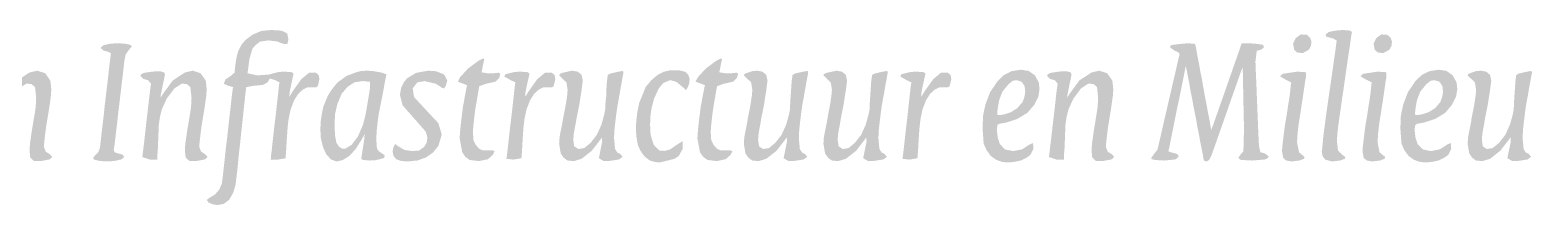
# Model space of a CAD drawing. Header units: metres. Extents: x -170 to 15, y -9 to 95.
# Drawn here: x -85.14 to -63.06, y 80.15 to 82.72 of the extents above; entities that cross this region are included whole.
import ezdxf

# ---------------------------------------------------------------- set-up
doc = ezdxf.new("R2010")
doc.units = ezdxf.units.M
doc.header["$MEASUREMENT"] = 0
doc.layers.get('0').update_dxf_attribs({"linetype": 'CONTINUOUS'})
doc.layers.add('TO-XX-STEMPEL @ 1', color=7, linetype='CONTINUOUS')

# ---------------------------------------------------------------- blocks, each defined once
blk = doc.blocks.new('rijkslogo-groot')
at = {"layer": 'TO-XX-STEMPEL @ 1', "linetype": 'Continuous', "lineweight": 0}
h = blk.add_hatch(color=256, dxfattribs=at)
h.paths.add_polyline_path([(86.169, -13.404), (86.176, -13.341), (86.183, -13.279), (86.19, -13.223), (86.197, -13.167), (86.204, -13.105), (86.211, -13.042), (86.218, -12.986), (86.225, -12.931), (86.232, -12.868), (86.239, -12.805), (86.246, -12.743), (86.265, -12.639), (86.316, -12.566), (86.357, -12.519), (86.338, -12.495), (86.293, -12.485), (86.26, -12.478), (86.148, -12.471), (86.037, -12.478), (86.006, -12.485), (85.933, -12.503), (85.898, -12.541), (85.944, -12.58), (86.009, -12.596), (86.05, -12.622), (86.044, -12.666), (86.037, -12.722), (86.03, -12.777), (86.023, -12.84), (86.016, -12.903), (86.009, -12.965), (86.002, -13.028), (85.995, -13.084), (85.988, -13.139), (85.981, -13.202), (85.974, -13.265), (85.967, -13.321), (85.96, -13.376), (85.953, -13.439), (85.947, -13.502), (85.94, -13.564), (85.933, -13.627), (85.926, -13.683), (85.919, -13.738), (85.912, -13.801), (85.905, -13.864), (85.898, -13.926), (85.891, -13.989), (85.884, -14.022), (85.863, -14.076), (85.815, -14.125), (85.786, -14.162), (85.809, -14.187), (85.859, -14.198), (85.895, -14.205), (85.992, -14.212), (86.093, -14.205), (86.13, -14.198), (86.204, -14.181), (86.246, -14.145), (86.22, -14.11), (86.154, -14.093), (86.102, -14.075), (86.091, -14.032), (86.1, -13.989), (86.107, -13.933), (86.114, -13.878), (86.121, -13.815), (86.128, -13.752), (86.135, -13.697), (86.142, -13.641), (86.148, -13.578), (86.155, -13.516), (86.161, -13.464)])
h.paths.add_polyline_path([(87.444, -13.021), (87.368, -12.913), (87.252, -12.875), (87.137, -12.902), (86.96, -13.018), (86.814, -13.217), (86.779, -13.274), (86.782, -13.237), (86.789, -13.202), (86.796, -13.167), (86.803, -13.133), (86.81, -13.098), (86.817, -13.063), (86.831, -13), (86.844, -12.929), (86.83, -12.9), (86.783, -12.886), (86.718, -12.884), (86.657, -12.889), (86.541, -12.906), (86.496, -12.926), (86.483, -12.952), (86.529, -12.997), (86.594, -13.014), (86.639, -13.065), (86.629, -13.139), (86.622, -13.195), (86.615, -13.251), (86.608, -13.314), (86.601, -13.376), (86.594, -13.439), (86.587, -13.502), (86.58, -13.557), (86.573, -13.613), (86.566, -13.676), (86.559, -13.738), (86.552, -13.801), (86.545, -13.864), (86.539, -13.92), (86.532, -13.975), (86.525, -14.038), (86.517, -14.101), (86.511, -14.147), (86.623, -14.184), (86.734, -14.183), (86.734, -14.104), (86.74, -14.017), (86.747, -13.843), (86.754, -13.669), (86.761, -13.62), (86.768, -13.571), (86.775, -13.536), (86.8, -13.44), (86.872, -13.283), (86.985, -13.135), (87.089, -13.067), (87.166, -13.07), (87.218, -13.119), (87.235, -13.275), (87.228, -13.404), (87.221, -13.453), (87.214, -13.502), (87.207, -13.543), (87.2, -13.585), (87.193, -13.627), (87.186, -13.669), (87.179, -13.711), (87.172, -13.752), (87.165, -13.801), (87.158, -13.85), (87.151, -13.899), (87.144, -13.947), (87.137, -14.043), (87.148, -14.151), (87.201, -14.203), (87.308, -14.205), (87.434, -14.181), (87.471, -14.142), (87.43, -14.1), (87.377, -14.069), (87.348, -13.998), (87.353, -13.933), (87.36, -13.871), (87.367, -13.808), (87.374, -13.752), (87.381, -13.697), (87.388, -13.655), (87.395, -13.613), (87.402, -13.571), (87.409, -13.53), (87.416, -13.488), (87.423, -13.446), (87.43, -13.397), (87.437, -13.348), (87.444, -13.3), (87.451, -13.251), (87.458, -13.151)])
h.paths.add_polyline_path([(88.383, -12.99), (88.459, -13.011), (88.53, -13.049), (88.523, -13.07), (88.516, -13.133), (88.51, -13.195), (88.503, -13.258), (88.496, -13.321), (88.489, -13.383), (88.482, -13.446), (88.475, -13.509), (88.468, -13.571), (88.461, -13.627), (88.454, -13.683), (88.447, -13.745), (88.44, -13.808), (88.433, -13.871), (88.426, -13.933), (88.419, -13.996), (88.413, -14.058), (88.404, -14.124), (88.4, -14.184), (88.503, -14.184), (88.617, -14.165), (88.628, -14.022), (88.635, -13.892), (88.642, -13.794), (88.649, -13.697), (88.656, -13.641), (88.663, -13.585), (88.67, -13.55), (88.692, -13.447), (88.742, -13.314), (88.802, -13.217), (88.871, -13.154), (88.939, -13.12), (89.064, -13.12), (89.089, -13.106), (89.102, -13.061), (89.108, -13.028), (89.115, -13), (89.105, -12.94), (89.065, -12.905), (88.963, -12.905), (88.85, -12.999), (88.729, -13.169), (88.673, -13.26), (88.677, -13.195), (88.684, -13.16), (88.691, -13.126), (88.698, -13.091), (88.711, -13.028), (88.725, -12.965), (88.733, -12.93), (88.733, -12.913), (88.706, -12.897), (88.6, -12.889), (88.519, -12.894), (88.456, -12.909), (88.375, -12.932), (88.205, -12.944), (88.057, -12.913), (88.064, -12.875), (88.071, -12.819), (88.078, -12.763), (88.085, -12.708), (88.129, -12.553), (88.175, -12.499), (88.244, -12.446), (88.366, -12.429), (88.484, -12.443), (88.591, -12.48), (88.642, -12.485), (88.66, -12.42), (88.643, -12.327), (88.566, -12.29), (88.53, -12.283), (88.405, -12.276), (88.261, -12.29), (88.133, -12.344), (88.03, -12.421), (87.967, -12.496), (87.922, -12.585), (87.904, -12.651), (87.897, -12.68), (87.89, -12.722), (87.883, -12.763), (87.876, -12.819), (87.867, -12.904), (87.807, -12.956), (87.735, -13.002), (87.709, -13.068), (87.779, -13.098), (87.848, -13.116), (87.841, -13.139), (87.834, -13.195), (87.827, -13.251), (87.82, -13.314), (87.813, -13.376), (87.806, -13.439), (87.799, -13.502), (87.792, -13.564), (87.785, -13.627), (87.778, -13.69), (87.771, -13.752), (87.764, -13.815), (87.757, -13.878), (87.75, -13.933), (87.743, -13.989), (87.736, -14.052), (87.729, -14.115), (87.723, -14.177), (87.716, -14.24), (87.709, -14.303), (87.702, -14.365), (87.695, -14.428), (87.681, -14.534), (87.643, -14.625), (87.582, -14.697), (87.5, -14.746), (87.458, -14.778), (87.487, -14.818), (87.541, -14.839), (87.566, -14.846), (87.617, -14.853), (87.707, -14.837), (87.788, -14.777), (87.85, -14.666), (87.876, -14.577), (87.883, -14.546), (87.89, -14.491), (87.897, -14.435), (87.904, -14.372), (87.911, -14.31), (87.918, -14.24), (87.924, -14.17), (87.931, -14.108), (87.938, -14.045), (87.945, -13.982), (87.952, -13.92), (87.959, -13.85), (87.966, -13.78), (87.973, -13.718), (87.98, -13.655), (87.987, -13.592), (87.994, -13.53), (88.001, -13.46), (88.008, -13.39), (88.015, -13.328), (88.022, -13.265), (88.029, -13.197), (88.039, -13.117), (88.147, -13.098), (88.287, -13.084), (88.353, -13.046), (88.377, -13.006)])
h.paths.add_polyline_path([(90.084, -13.014), (90.09, -12.979), (90.098, -12.944), (90.103, -12.929), (90.028, -12.903), (89.993, -12.896), (89.951, -12.889), (89.909, -12.882), (89.819, -12.875), (89.731, -12.88), (89.67, -12.894), (89.516, -12.951), (89.377, -13.052), (89.29, -13.162), (89.241, -13.243), (89.214, -13.304), (89.172, -13.405), (89.157, -13.481), (89.15, -13.516), (89.143, -13.564), (89.136, -13.613), (89.129, -13.738), (89.136, -13.864), (89.143, -13.9), (89.171, -14.008), (89.217, -14.109), (89.285, -14.181), (89.367, -14.212), (89.459, -14.191), (89.554, -14.131), (89.647, -14.031), (89.735, -13.891), (89.779, -13.813), (89.777, -13.864), (89.77, -13.913), (89.763, -13.961), (89.756, -14.003), (89.749, -14.045), (89.742, -14.094), (89.735, -14.143), (89.729, -14.168), (89.754, -14.189), (89.854, -14.198), (89.935, -14.194), (89.997, -14.18), (90.066, -14.16), (90.076, -14.127), (90.044, -14.096), (89.993, -14.066), (89.961, -14.019), (89.951, -13.878), (89.958, -13.752), (89.965, -13.69), (89.972, -13.627), (89.979, -13.571), (89.986, -13.516), (89.993, -13.481), (90, -13.446), (90.007, -13.411), (90.014, -13.376), (90.021, -13.341), (90.028, -13.307), (90.035, -13.272), (90.042, -13.237), (90.049, -13.202), (90.056, -13.167), (90.063, -13.126), (90.07, -13.084), (90.077, -13.049)])
h.paths.add_polyline_path([(89.857, -13.039), (89.861, -13.112), (89.854, -13.16), (89.847, -13.209), (89.84, -13.251), (89.833, -13.293), (89.826, -13.335), (89.819, -13.376), (89.812, -13.418), (89.805, -13.46), (89.798, -13.495), (89.791, -13.53), (89.784, -13.564), (89.752, -13.682), (89.68, -13.847), (89.589, -13.966), (89.498, -14.022), (89.453, -14.025), (89.439, -14.017), (89.406, -13.994), (89.364, -13.936), (89.352, -13.866), (89.345, -13.836), (89.338, -13.676), (89.345, -13.516), (89.352, -13.48), (89.382, -13.359), (89.443, -13.213), (89.531, -13.111), (89.633, -13.045), (89.761, -13.028)], flags=16)
h.paths.add_polyline_path([(90.556, -13.046), (90.664, -13.028), (90.826, -13.068), (90.882, -13.102), (90.923, -13.132), (90.95, -13.133), (90.973, -13.097), (90.996, -13.02), (90.949, -12.931), (90.847, -12.889), (90.815, -12.882), (90.717, -12.875), (90.54, -12.906), (90.403, -12.987), (90.357, -13.046), (90.317, -13.128), (90.299, -13.23), (90.339, -13.386), (90.508, -13.578), (90.679, -13.773), (90.703, -13.857), (90.692, -13.936), (90.65, -14.003), (90.58, -14.05), (90.483, -14.059), (90.369, -14.043), (90.277, -13.99), (90.23, -13.954), (90.205, -13.996), (90.19, -14.063), (90.205, -14.128), (90.243, -14.178), (90.298, -14.198), (90.324, -14.205), (90.415, -14.212), (90.558, -14.197), (90.683, -14.152), (90.786, -14.08), (90.865, -13.981), (90.914, -13.815), (90.864, -13.647), (90.683, -13.454), (90.506, -13.262), (90.487, -13.134)])
h.paths.add_polyline_path([(91.4, -13.502), (91.407, -13.446), (91.414, -13.404), (91.421, -13.362), (91.428, -13.321), (91.435, -13.279), (91.442, -13.237), (91.449, -13.195), (91.456, -13.16), (91.465, -13.103), (91.569, -13.067), (91.702, -13.037), (91.759, -12.98), (91.775, -12.924), (91.753, -12.902), (91.72, -12.91), (91.605, -12.916), (91.497, -12.899), (91.504, -12.875), (91.511, -12.84), (91.518, -12.805), (91.525, -12.77), (91.533, -12.735), (91.54, -12.709), (91.523, -12.694), (91.451, -12.731), (91.301, -12.843), (91.183, -12.972), (91.15, -13.036), (91.22, -13.063), (91.288, -13.09), (91.281, -13.112), (91.274, -13.146), (91.268, -13.181), (91.261, -13.216), (91.254, -13.251), (91.247, -13.293), (91.24, -13.335), (91.233, -13.369), (91.226, -13.404), (91.219, -13.46), (91.212, -13.516), (91.205, -13.571), (91.198, -13.627), (91.191, -13.697), (91.184, -13.766), (91.177, -13.871), (91.215, -14.075), (91.259, -14.142), (91.325, -14.19), (91.463, -14.206), (91.592, -14.179), (91.662, -14.118), (91.692, -14.058), (91.653, -14.047), (91.518, -14.05), (91.463, -14.023), (91.413, -13.967), (91.381, -13.901), (91.372, -13.78), (91.379, -13.683), (91.386, -13.62), (91.393, -13.557)])
h.paths.add_polyline_path([(92.211, -13.314), (92.271, -13.217), (92.34, -13.154), (92.408, -13.12), (92.532, -13.12), (92.557, -13.106), (92.57, -13.061), (92.577, -13.028), (92.584, -13), (92.574, -12.94), (92.533, -12.905), (92.432, -12.905), (92.319, -12.999), (92.198, -13.169), (92.142, -13.26), (92.145, -13.195), (92.152, -13.16), (92.159, -13.126), (92.166, -13.091), (92.18, -13.028), (92.194, -12.965), (92.201, -12.93), (92.201, -12.913), (92.174, -12.897), (92.068, -12.889), (91.987, -12.894), (91.925, -12.908), (91.849, -12.928), (91.832, -12.96), (91.916, -13.008), (91.999, -13.049), (91.992, -13.07), (91.985, -13.133), (91.978, -13.195), (91.971, -13.258), (91.964, -13.321), (91.957, -13.383), (91.95, -13.446), (91.943, -13.509), (91.936, -13.571), (91.929, -13.627), (91.922, -13.683), (91.915, -13.745), (91.908, -13.808), (91.901, -13.871), (91.894, -13.933), (91.887, -13.996), (91.88, -14.059), (91.873, -14.114), (91.866, -14.173), (91.967, -14.184), (92.086, -14.165), (92.096, -14.022), (92.103, -13.892), (92.11, -13.794), (92.117, -13.697), (92.124, -13.641), (92.131, -13.585), (92.138, -13.55), (92.16, -13.447)])
h.paths.add_polyline_path([(92.967, -13.181), (92.974, -13.126), (92.981, -13.07), (92.988, -13.025), (92.97, -12.937), (92.915, -12.89), (92.83, -12.875), (92.69, -12.906), (92.649, -12.924), (92.64, -12.945), (92.686, -12.989), (92.747, -13.047), (92.765, -13.156), (92.758, -13.237), (92.751, -13.286), (92.744, -13.335), (92.737, -13.376), (92.73, -13.418), (92.723, -13.453), (92.716, -13.488), (92.709, -13.523), (92.702, -13.557), (92.695, -13.599), (92.688, -13.641), (92.681, -13.676), (92.674, -13.711), (92.667, -13.745), (92.66, -13.78), (92.653, -13.815), (92.647, -13.85), (92.64, -13.951), (92.664, -14.094), (92.707, -14.157), (92.76, -14.197), (92.856, -14.207), (92.971, -14.172), (93.12, -14.054), (93.243, -13.895), (93.271, -13.856), (93.273, -13.92), (93.266, -13.954), (93.259, -13.989), (93.252, -14.024), (93.245, -14.059), (93.239, -14.094), (93.231, -14.129), (93.225, -14.165), (93.291, -14.203), (93.363, -14.206), (93.42, -14.198), (93.521, -14.182), (93.573, -14.143), (93.539, -14.101), (93.496, -14.08), (93.463, -14.028), (93.447, -13.866), (93.454, -13.738), (93.461, -13.676), (93.468, -13.613), (93.475, -13.557), (93.482, -13.502), (93.489, -13.453), (93.496, -13.404), (93.503, -13.365), (93.538, -13.167), (93.545, -13.126), (93.552, -13.084), (93.559, -13.049), (93.567, -13.003), (93.573, -12.972), (93.58, -12.93), (93.586, -12.897), (93.577, -12.878), (93.496, -12.893), (93.386, -12.919), (93.354, -12.94), (93.35, -12.979), (93.343, -13.028), (93.336, -13.133), (93.333, -13.25), (93.322, -13.341), (93.318, -13.444), (93.304, -13.514), (93.263, -13.669), (93.194, -13.82), (93.101, -13.939), (93.009, -14.014), (92.925, -14.029), (92.862, -13.989), (92.848, -13.891), (92.855, -13.808), (92.862, -13.766), (92.869, -13.725), (92.876, -13.69), (92.883, -13.655), (92.89, -13.613), (92.897, -13.571), (92.904, -13.536), (92.911, -13.502), (92.918, -13.467), (92.925, -13.432), (92.932, -13.397), (92.939, -13.362), (92.946, -13.314), (92.953, -13.265), (92.96, -13.223)])
h.paths.add_polyline_path([(93.984, -13.53), (93.991, -13.481), (93.998, -13.432), (94.005, -13.403), (94.035, -13.289), (94.104, -13.137), (94.173, -13.055), (94.273, -13.014), (94.367, -13.041), (94.454, -13.114), (94.506, -13.16), (94.529, -13.122), (94.553, -13.063), (94.559, -12.992), (94.537, -12.932), (94.491, -12.89), (94.427, -12.875), (94.395, -12.868), (94.283, -12.868), (94.248, -12.875), (94.174, -12.892), (94.086, -12.939), (93.995, -13.016), (93.914, -13.112), (93.816, -13.354), (93.796, -13.453), (93.789, -13.488), (93.782, -13.55), (93.775, -13.613), (93.768, -13.725), (93.775, -13.836), (93.782, -13.885), (93.798, -13.97), (93.837, -14.057), (93.895, -14.137), (93.969, -14.195), (94.022, -14.212), (94.043, -14.219), (94.12, -14.226), (94.334, -14.173), (94.398, -14.132), (94.459, -14.021), (94.455, -13.914), (94.386, -13.955), (94.271, -14.035), (94.186, -14.056), (94.114, -14.05), (94.03, -13.965), (93.991, -13.841), (93.984, -13.808), (93.977, -13.669)])
h.paths.add_polyline_path([(94.91, -13.404), (94.917, -13.362), (94.924, -13.321), (94.931, -13.279), (94.938, -13.237), (94.945, -13.195), (94.952, -13.16), (94.961, -13.103), (95.065, -13.067), (95.198, -13.037), (95.255, -12.98), (95.271, -12.924), (95.25, -12.902), (95.216, -12.91), (95.101, -12.916), (94.994, -12.899), (95.001, -12.875), (95.008, -12.84), (95.014, -12.805), (95.021, -12.77), (95.029, -12.735), (95.036, -12.709), (95.02, -12.694), (94.947, -12.731), (94.797, -12.843), (94.679, -12.972), (94.646, -13.036), (94.717, -13.063), (94.785, -13.09), (94.778, -13.112), (94.771, -13.146), (94.764, -13.181), (94.757, -13.216), (94.75, -13.251), (94.743, -13.293), (94.736, -13.335), (94.729, -13.369), (94.722, -13.404), (94.715, -13.46), (94.708, -13.516), (94.701, -13.571), (94.694, -13.627), (94.687, -13.697), (94.68, -13.766), (94.673, -13.871), (94.711, -14.075), (94.756, -14.142), (94.822, -14.19), (94.959, -14.206), (95.088, -14.179), (95.158, -14.118), (95.188, -14.058), (95.149, -14.047), (95.014, -14.05), (94.96, -14.023), (94.91, -13.967), (94.877, -13.901), (94.868, -13.78), (94.875, -13.683), (94.882, -13.62), (94.889, -13.557), (94.896, -13.502), (94.903, -13.446)])
h.paths.add_polyline_path([(95.641, -13.432), (95.648, -13.397), (95.655, -13.362), (95.662, -13.314), (95.669, -13.265), (95.676, -13.223), (95.683, -13.181), (95.69, -13.126), (95.697, -13.07), (95.704, -13.025), (95.686, -12.937), (95.631, -12.89), (95.553, -12.875), (95.48, -12.882), (95.407, -12.906), (95.365, -12.924), (95.356, -12.945), (95.402, -12.989), (95.463, -13.047), (95.481, -13.156), (95.474, -13.237), (95.467, -13.286), (95.46, -13.335), (95.453, -13.376), (95.446, -13.418), (95.439, -13.453), (95.432, -13.488), (95.425, -13.523), (95.418, -13.557), (95.411, -13.599), (95.405, -13.641), (95.398, -13.676), (95.391, -13.711), (95.384, -13.745), (95.377, -13.78), (95.37, -13.815), (95.363, -13.85), (95.356, -13.951), (95.38, -14.094), (95.423, -14.157), (95.476, -14.197), (95.572, -14.207), (95.687, -14.172), (95.837, -14.054), (95.959, -13.895), (95.987, -13.856), (95.99, -13.92), (95.983, -13.954), (95.976, -13.989), (95.969, -14.024), (95.962, -14.059), (95.955, -14.094), (95.947, -14.129), (95.941, -14.165), (96.008, -14.203), (96.08, -14.206), (96.136, -14.198), (96.237, -14.182), (96.289, -14.143), (96.255, -14.101), (96.212, -14.08), (96.179, -14.028), (96.164, -13.866), (96.171, -13.738), (96.178, -13.676), (96.185, -13.613), (96.192, -13.557), (96.198, -13.502), (96.205, -13.453), (96.212, -13.404), (96.219, -13.362), (96.226, -13.321), (96.233, -13.286), (96.24, -13.251), (96.247, -13.209), (96.254, -13.167), (96.261, -13.126), (96.268, -13.084), (96.275, -13.049), (96.282, -13.014), (96.289, -12.972), (96.297, -12.93), (96.302, -12.897), (96.293, -12.878), (96.212, -12.893), (96.102, -12.919), (96.071, -12.94), (96.066, -12.979), (96.059, -13.028), (96.052, -13.133), (96.045, -13.237), (96.038, -13.341), (96.034, -13.444), (96.021, -13.514), (95.979, -13.669), (95.91, -13.82), (95.817, -13.939), (95.725, -14.014), (95.641, -14.029), (95.579, -13.989), (95.565, -13.891), (95.572, -13.808), (95.579, -13.766), (95.586, -13.725), (95.593, -13.69), (95.6, -13.655), (95.606, -13.613), (95.613, -13.571), (95.62, -13.536), (95.627, -13.502), (95.634, -13.467)])
h.paths.add_polyline_path([(96.79, -13.536), (96.797, -13.502), (96.804, -13.467), (96.811, -13.432), (96.818, -13.397), (96.825, -13.362), (96.832, -13.314), (96.839, -13.265), (96.846, -13.223), (96.853, -13.181), (96.86, -13.126), (96.867, -13.07), (96.874, -13.025), (96.856, -12.937), (96.801, -12.89), (96.716, -12.875), (96.577, -12.906), (96.535, -12.924), (96.526, -12.945), (96.572, -12.989), (96.633, -13.047), (96.651, -13.156), (96.644, -13.237), (96.637, -13.286), (96.63, -13.335), (96.623, -13.376), (96.616, -13.418), (96.609, -13.453), (96.602, -13.488), (96.595, -13.523), (96.589, -13.557), (96.582, -13.599), (96.575, -13.641), (96.568, -13.676), (96.561, -13.711), (96.554, -13.745), (96.547, -13.78), (96.54, -13.815), (96.533, -13.85), (96.526, -13.951), (96.55, -14.094), (96.594, -14.157), (96.646, -14.197), (96.742, -14.207), (96.857, -14.172), (97.007, -14.054), (97.129, -13.895), (97.157, -13.856), (97.16, -13.92), (97.153, -13.954), (97.146, -13.989), (97.139, -14.024), (97.132, -14.059), (97.125, -14.094), (97.117, -14.129), (97.111, -14.165), (97.178, -14.203), (97.25, -14.206), (97.306, -14.198), (97.407, -14.182), (97.459, -14.143), (97.425, -14.101), (97.382, -14.08), (97.349, -14.028), (97.334, -13.866), (97.341, -13.738), (97.348, -13.676), (97.355, -13.613), (97.362, -13.557), (97.369, -13.502), (97.376, -13.453), (97.382, -13.404), (97.389, -13.362), (97.396, -13.321), (97.403, -13.286), (97.41, -13.251), (97.417, -13.209), (97.424, -13.167), (97.431, -13.126), (97.438, -13.084), (97.445, -13.049), (97.452, -13.014), (97.459, -12.972), (97.467, -12.93), (97.472, -12.897), (97.463, -12.878), (97.382, -12.893), (97.272, -12.919), (97.241, -12.94), (97.236, -12.979), (97.229, -13.028), (97.222, -13.133), (97.215, -13.237), (97.208, -13.341), (97.204, -13.444), (97.191, -13.514), (97.149, -13.669), (97.08, -13.82), (96.987, -13.939), (96.896, -14.014), (96.811, -14.029), (96.749, -13.989), (96.735, -13.891), (96.742, -13.808), (96.749, -13.766), (96.756, -13.725), (96.763, -13.69), (96.77, -13.655), (96.777, -13.613), (96.784, -13.571)])
h.paths.add_polyline_path([(97.982, -13.447), (98.033, -13.314), (98.093, -13.217), (98.162, -13.154), (98.23, -13.12), (98.355, -13.12), (98.38, -13.106), (98.392, -13.061), (98.399, -13.028), (98.406, -13), (98.396, -12.94), (98.356, -12.905), (98.254, -12.905), (98.141, -12.999), (98.02, -13.169), (97.964, -13.26), (97.968, -13.195), (97.974, -13.16), (97.981, -13.126), (97.988, -13.091), (98.002, -13.028), (98.016, -12.965), (98.024, -12.93), (98.024, -12.913), (97.997, -12.897), (97.891, -12.889), (97.81, -12.894), (97.747, -12.908), (97.671, -12.928), (97.655, -12.96), (97.739, -13.008), (97.821, -13.049), (97.814, -13.07), (97.807, -13.133), (97.8, -13.195), (97.793, -13.258), (97.786, -13.321), (97.779, -13.383), (97.772, -13.446), (97.766, -13.509), (97.759, -13.571), (97.752, -13.627), (97.745, -13.683), (97.738, -13.745), (97.731, -13.808), (97.724, -13.871), (97.717, -13.933), (97.71, -13.996), (97.703, -14.059), (97.696, -14.114), (97.689, -14.173), (97.79, -14.184), (97.908, -14.165), (97.919, -14.022), (97.926, -13.892), (97.933, -13.794), (97.94, -13.697), (97.947, -13.641), (97.954, -13.585), (97.961, -13.55)])
h = blk.add_hatch(color=256, dxfattribs=at)
h.paths.add_polyline_path([(102.014, -12.596), (102.007, -12.554), (102, -12.52), (101.99, -12.481), (101.896, -12.471), (101.805, -12.478), (101.742, -12.485), (101.655, -12.495), (101.627, -12.507), (101.624, -12.534), (101.695, -12.583), (101.745, -12.604), (101.763, -12.63), (101.735, -12.749), (101.708, -12.868), (101.687, -12.958), (101.666, -13.049), (101.645, -13.139), (101.624, -13.23), (101.603, -13.321), (101.582, -13.411), (101.561, -13.502), (101.54, -13.592), (101.519, -13.683), (101.499, -13.773), (101.478, -13.864), (101.457, -13.954), (101.437, -14.038), (101.383, -14.106), (101.346, -14.161), (101.353, -14.18), (101.378, -14.184), (101.415, -14.191), (101.54, -14.198), (101.704, -14.181), (101.749, -14.143), (101.737, -14.109), (101.71, -14.096), (101.644, -14.079), (101.598, -14.062), (101.602, -14.045), (101.61, -14.01), (101.617, -13.975), (101.624, -13.94), (101.631, -13.906), (101.638, -13.871), (101.645, -13.836), (101.652, -13.801), (101.659, -13.766), (101.666, -13.731), (101.673, -13.697), (101.68, -13.662), (101.687, -13.627), (101.694, -13.592), (101.701, -13.557), (101.708, -13.523), (101.714, -13.488), (101.721, -13.453), (101.735, -13.39), (101.749, -13.328), (101.756, -13.293), (101.763, -13.258), (101.77, -13.223), (101.777, -13.188), (101.784, -13.153), (101.791, -13.119), (101.798, -13.084), (101.805, -13.049), (101.812, -13.014), (101.819, -12.979), (101.826, -12.944), (101.833, -12.91), (101.84, -12.875), (101.847, -12.839), (101.854, -12.81), (101.861, -12.839), (101.868, -12.875), (101.875, -12.91), (101.882, -12.944), (101.889, -12.979), (101.896, -13.014), (101.903, -13.049), (101.909, -13.084), (101.916, -13.126), (101.923, -13.167), (101.93, -13.202), (101.937, -13.237), (101.944, -13.272), (101.951, -13.307), (101.958, -13.348), (101.965, -13.39), (101.972, -13.425), (101.979, -13.46), (101.986, -13.495), (101.993, -13.53), (102, -13.564), (102.007, -13.599), (102.014, -13.641), (102.021, -13.683), (102.028, -13.718), (102.035, -13.752), (102.042, -13.787), (102.049, -13.822), (102.056, -13.864), (102.063, -13.906), (102.07, -13.94), (102.077, -13.975), (102.084, -14.01), (102.091, -14.045), (102.098, -14.08), (102.105, -14.115), (102.111, -14.156), (102.122, -14.201), (102.164, -14.211), (102.2, -14.186), (102.23, -14.127), (102.264, -14.032), (102.313, -13.892), (102.362, -13.752), (102.411, -13.613), (102.46, -13.474), (102.508, -13.335), (102.557, -13.195), (102.606, -13.056), (102.656, -12.914), (102.675, -12.861), (102.691, -12.824), (102.697, -13.117), (102.703, -13.418), (102.71, -13.731), (102.701, -14.062), (102.658, -14.111), (102.627, -14.157), (102.66, -14.189), (102.829, -14.198), (103.021, -14.182), (103.061, -14.162), (103.072, -14.135), (103.018, -14.094), (102.95, -14.075), (102.933, -13.996), (102.926, -13.92), (102.919, -13.752), (102.912, -13.585), (102.905, -13.411), (102.898, -13.237), (102.892, -13.07), (102.884, -12.903), (102.878, -12.739), (102.898, -12.582), (102.96, -12.566), (103.002, -12.534), (102.993, -12.495), (102.933, -12.485), (102.877, -12.478), (102.772, -12.471), (102.675, -12.472), (102.64, -12.577), (102.599, -12.693), (102.55, -12.833), (102.502, -12.972), (102.446, -13.133), (102.39, -13.293), (102.341, -13.432), (102.292, -13.572), (102.259, -13.666), (102.228, -13.748), (102.223, -13.719), (102.216, -13.683), (102.209, -13.641), (102.202, -13.599), (102.195, -13.564), (102.188, -13.53), (102.181, -13.495), (102.174, -13.46), (102.167, -13.418), (102.16, -13.376), (102.153, -13.341), (102.146, -13.307), (102.139, -13.272), (102.132, -13.237), (102.125, -13.195), (102.118, -13.153), (102.111, -13.119), (102.105, -13.084), (102.098, -13.042), (102.091, -13), (102.084, -12.965), (102.077, -12.931), (102.07, -12.896), (102.063, -12.861), (102.056, -12.819), (102.049, -12.777), (102.042, -12.743), (102.035, -12.708), (102.028, -12.673), (102.021, -12.638)])
h.paths.add_polyline_path([(103.701, -12.444), (103.68, -12.388), (103.634, -12.347), (103.546, -12.341), (103.471, -12.394), (103.431, -12.478), (103.448, -12.567), (103.49, -12.606), (103.572, -12.617), (103.663, -12.567), (103.696, -12.507)])
h.paths.add_polyline_path([(104.885, -12.444), (104.864, -12.388), (104.818, -12.347), (104.73, -12.341), (104.655, -12.394), (104.615, -12.478), (104.632, -12.567), (104.674, -12.606), (104.756, -12.617), (104.847, -12.567), (104.88, -12.507)])
h.paths.add_polyline_path([(104.284, -12.38), (104.292, -12.331), (104.297, -12.306), (104.272, -12.285), (104.166, -12.276), (104.076, -12.283), (104.031, -12.29), (103.951, -12.306), (103.908, -12.345), (103.924, -12.376), (103.966, -12.387), (104.03, -12.404), (104.076, -12.436), (104.069, -12.457), (104.062, -12.513), (104.055, -12.568), (104.048, -12.617), (104.041, -12.666), (104.034, -12.715), (104.027, -12.763), (104.02, -12.812), (104.013, -12.861), (104.006, -12.91), (103.999, -12.958), (103.992, -13.007), (103.985, -13.056), (103.978, -13.105), (103.971, -13.153), (103.964, -13.202), (103.957, -13.251), (103.95, -13.3), (103.943, -13.348), (103.936, -13.397), (103.929, -13.446), (103.922, -13.495), (103.915, -13.543), (103.908, -13.599), (103.901, -13.655), (103.894, -13.704), (103.887, -13.752), (103.88, -13.808), (103.874, -13.864), (103.867, -13.94), (103.86, -14.017), (103.853, -14.066), (103.865, -14.133), (103.904, -14.184), (104.002, -14.212), (104.125, -14.197), (104.192, -14.172), (104.2, -14.148), (104.155, -14.112), (104.093, -14.054), (104.076, -13.917), (104.082, -13.808), (104.089, -13.745), (104.096, -13.683), (104.103, -13.634), (104.11, -13.585), (104.117, -13.536), (104.124, -13.488), (104.131, -13.439), (104.138, -13.39), (104.145, -13.341), (104.152, -13.293), (104.159, -13.244), (104.166, -13.195), (104.173, -13.146), (104.18, -13.098), (104.187, -13.049), (104.194, -13), (104.201, -12.951), (104.208, -12.903), (104.215, -12.854), (104.222, -12.805), (104.229, -12.756), (104.236, -12.708), (104.243, -12.659), (104.25, -12.61), (104.257, -12.568), (104.264, -12.527), (104.271, -12.478), (104.277, -12.429)])
h.paths.add_polyline_path([(103.567, -13.321), (103.574, -13.272), (103.581, -13.223), (103.588, -13.174), (103.595, -13.126), (103.602, -13.084), (103.606, -13.044), (103.62, -12.974), (103.619, -12.898), (103.49, -12.889), (103.278, -12.921), (103.24, -12.959), (103.325, -13.008), (103.407, -13.049), (103.4, -13.07), (103.393, -13.139), (103.386, -13.209), (103.379, -13.258), (103.372, -13.307), (103.365, -13.348), (103.358, -13.39), (103.351, -13.439), (103.344, -13.488), (103.337, -13.53), (103.33, -13.571), (103.323, -13.613), (103.316, -13.655), (103.309, -13.704), (103.302, -13.752), (103.295, -13.808), (103.288, -13.864), (103.282, -13.92), (103.275, -13.975), (103.268, -14.057), (103.285, -14.156), (103.326, -14.196), (103.41, -14.212), (103.526, -14.197), (103.593, -14.172), (103.601, -14.145), (103.572, -14.121), (103.518, -14.075), (103.49, -13.928), (103.497, -13.808), (103.504, -13.745), (103.511, -13.683), (103.518, -13.634), (103.525, -13.585), (103.532, -13.543), (103.539, -13.502), (103.546, -13.453), (103.553, -13.404), (103.56, -13.362)])
h.paths.add_polyline_path([(104.765, -13.223), (104.772, -13.174), (104.779, -13.126), (104.786, -13.084), (104.79, -13.044), (104.804, -12.974), (104.803, -12.898), (104.674, -12.889), (104.462, -12.921), (104.424, -12.959), (104.509, -13.008), (104.591, -13.049), (104.584, -13.07), (104.577, -13.139), (104.57, -13.209), (104.563, -13.258), (104.556, -13.307), (104.549, -13.348), (104.542, -13.39), (104.535, -13.439), (104.528, -13.488), (104.521, -13.53), (104.514, -13.571), (104.507, -13.613), (104.5, -13.655), (104.493, -13.704), (104.486, -13.752), (104.479, -13.808), (104.472, -13.864), (104.466, -13.92), (104.459, -13.975), (104.452, -14.057), (104.469, -14.156), (104.51, -14.196), (104.594, -14.212), (104.71, -14.197), (104.777, -14.172), (104.785, -14.145), (104.756, -14.121), (104.702, -14.075), (104.674, -13.928), (104.681, -13.808), (104.688, -13.745), (104.695, -13.683), (104.702, -13.634), (104.709, -13.585), (104.716, -13.543), (104.723, -13.502), (104.73, -13.453), (104.737, -13.404), (104.744, -13.362), (104.751, -13.321), (104.758, -13.272)])
h.paths.add_polyline_path([(105.846, -13.147), (105.836, -13.049), (105.778, -12.943), (105.687, -12.878), (105.573, -12.861), (105.44, -12.881), (105.323, -12.938), (105.228, -13.032), (105.12, -13.191), (105.051, -13.373), (105.023, -13.502), (105.016, -13.543), (105.009, -13.725), (105.025, -13.95), (105.069, -14.049), (105.131, -14.132), (105.21, -14.188), (105.277, -14.212), (105.298, -14.219), (105.381, -14.226), (105.468, -14.219), (105.503, -14.212), (105.577, -14.195), (105.66, -14.154), (105.711, -14.116), (105.757, -14.028), (105.751, -13.941), (105.704, -13.959), (105.59, -14.033), (105.459, -14.059), (105.338, -14.034), (105.264, -13.957), (105.23, -13.857), (105.218, -13.742), (105.228, -13.676), (105.257, -13.655), (105.299, -13.65), (105.366, -13.636), (105.519, -13.586), (105.667, -13.497), (105.768, -13.378), (105.828, -13.255)])
h.paths.add_polyline_path([(105.636, -13.181), (105.629, -13.237), (105.622, -13.271), (105.595, -13.339), (105.52, -13.426), (105.426, -13.486), (105.334, -13.516), (105.301, -13.523), (105.259, -13.53), (105.223, -13.523), (105.225, -13.494), (105.232, -13.427), (105.254, -13.305), (105.303, -13.18), (105.392, -13.073), (105.453, -13.024), (105.507, -13.014), (105.583, -13.037), (105.627, -13.103)], flags=16)
h.paths.add_polyline_path([(106.813, -13.738), (106.82, -13.676), (106.827, -13.613), (106.834, -13.557), (106.84, -13.502), (106.847, -13.453), (106.854, -13.404), (106.861, -13.362), (106.868, -13.321), (106.875, -13.286), (106.882, -13.251), (106.889, -13.209), (106.896, -13.167), (106.903, -13.126), (106.91, -13.084), (106.917, -13.049), (106.924, -13.014), (106.931, -12.972), (106.939, -12.93), (106.944, -12.897), (106.935, -12.878), (106.854, -12.893), (106.744, -12.919), (106.713, -12.94), (106.708, -12.979), (106.701, -13.028), (106.694, -13.133), (106.687, -13.237), (106.68, -13.341), (106.676, -13.444), (106.663, -13.514), (106.621, -13.669), (106.552, -13.82), (106.459, -13.939), (106.367, -14.014), (106.283, -14.029), (106.221, -13.989), (106.207, -13.891), (106.214, -13.808), (106.221, -13.766), (106.228, -13.725), (106.235, -13.69), (106.242, -13.655), (106.248, -13.613), (106.255, -13.571), (106.262, -13.536), (106.269, -13.502), (106.276, -13.467), (106.283, -13.432), (106.29, -13.397), (106.297, -13.362), (106.304, -13.314), (106.311, -13.265), (106.318, -13.223), (106.325, -13.181), (106.332, -13.126), (106.339, -13.07), (106.346, -13.025), (106.328, -12.937), (106.273, -12.89), (106.195, -12.875), (106.122, -12.882), (106.048, -12.906), (106.007, -12.924), (105.998, -12.945), (106.044, -12.989), (106.105, -13.047), (106.123, -13.156), (106.116, -13.237), (106.109, -13.286), (106.102, -13.335), (106.095, -13.376), (106.088, -13.418), (106.081, -13.453), (106.074, -13.488), (106.067, -13.523), (106.06, -13.557), (106.053, -13.599), (106.047, -13.641), (106.04, -13.676), (106.033, -13.711), (106.026, -13.745), (106.019, -13.78), (106.012, -13.815), (106.005, -13.85), (105.998, -13.951), (106.022, -14.094), (106.065, -14.157), (106.118, -14.197), (106.214, -14.207), (106.329, -14.172), (106.478, -14.054), (106.601, -13.895), (106.629, -13.856), (106.632, -13.92), (106.625, -13.954), (106.618, -13.989), (106.611, -14.024), (106.604, -14.059), (106.597, -14.094), (106.589, -14.129), (106.583, -14.165), (106.65, -14.203), (106.722, -14.206), (106.778, -14.198), (106.879, -14.182), (106.931, -14.143), (106.897, -14.101), (106.854, -14.08), (106.821, -14.028), (106.806, -13.866)])
h = blk.add_hatch(color=256, dxfattribs=at)
h.paths.add_polyline_path([(82.935, -12.969), (82.869, -12.892), (82.765, -12.874), (82.66, -12.907), (82.639, -12.938), (82.664, -12.974), (82.713, -13.029), (82.736, -13.14), (82.729, -13.223), (82.722, -13.258), (82.703, -13.349), (82.651, -13.525), (82.577, -13.704), (82.486, -13.867), (82.418, -13.963), (82.402, -13.945), (82.395, -13.906), (82.388, -13.773), (82.381, -13.641), (82.374, -13.509), (82.367, -13.376), (82.36, -13.251), (82.353, -13.126), (82.346, -13.004), (82.335, -12.925), (82.314, -12.889), (82.276, -12.882), (82.179, -12.882), (82.134, -12.889), (82.054, -12.905), (82.013, -12.937), (82.021, -12.974), (82.074, -13), (82.128, -13.04), (82.137, -13.133), (82.144, -13.209), (82.151, -13.286), (82.158, -13.362), (82.165, -13.439), (82.172, -13.516), (82.179, -13.592), (82.186, -13.669), (82.193, -13.745), (82.2, -13.822), (82.207, -13.899), (82.213, -13.975), (82.22, -14.052), (82.227, -14.128), (82.234, -14.181), (82.24, -14.22), (82.277, -14.221), (82.373, -14.173), (82.479, -14.074), (82.605, -13.91), (82.715, -13.736), (82.75, -13.662), (82.79, -13.574), (82.841, -13.458), (82.862, -13.403), (82.902, -13.286), (82.931, -13.16), (82.938, -13.126), (82.945, -13.056)])
h.paths.add_polyline_path([(83.996, -13.014), (84.003, -12.979), (84.011, -12.944), (84.016, -12.929), (83.941, -12.903), (83.906, -12.896), (83.864, -12.889), (83.822, -12.882), (83.732, -12.875), (83.643, -12.88), (83.583, -12.894), (83.428, -12.951), (83.29, -13.052), (83.202, -13.162), (83.154, -13.243), (83.127, -13.304), (83.085, -13.405), (83.07, -13.481), (83.063, -13.516), (83.056, -13.564), (83.049, -13.613), (83.042, -13.738), (83.049, -13.864), (83.056, -13.9), (83.083, -14.008), (83.13, -14.109), (83.198, -14.181), (83.28, -14.212), (83.372, -14.191), (83.467, -14.131), (83.56, -14.031), (83.648, -13.891), (83.692, -13.813), (83.69, -13.864), (83.683, -13.913), (83.676, -13.961), (83.669, -14.003), (83.662, -14.045), (83.655, -14.094), (83.648, -14.143), (83.642, -14.168), (83.667, -14.189), (83.767, -14.198), (83.848, -14.194), (83.91, -14.18), (83.979, -14.16), (83.989, -14.127), (83.956, -14.096), (83.906, -14.066), (83.873, -14.019), (83.864, -13.878), (83.871, -13.752), (83.878, -13.69), (83.885, -13.627), (83.892, -13.571), (83.899, -13.516), (83.906, -13.481), (83.913, -13.446), (83.92, -13.411), (83.927, -13.376), (83.934, -13.341), (83.941, -13.307), (83.948, -13.272), (83.955, -13.237), (83.962, -13.202), (83.969, -13.167), (83.976, -13.126), (83.982, -13.084), (83.989, -13.049)])
h.paths.add_polyline_path([(83.77, -13.039), (83.774, -13.112), (83.767, -13.16), (83.76, -13.209), (83.753, -13.251), (83.746, -13.293), (83.739, -13.335), (83.732, -13.376), (83.725, -13.418), (83.718, -13.46), (83.711, -13.495), (83.704, -13.53), (83.697, -13.564), (83.665, -13.682), (83.592, -13.847), (83.502, -13.966), (83.411, -14.022), (83.366, -14.025), (83.352, -14.017), (83.319, -13.994), (83.28, -13.93), (83.258, -13.836), (83.251, -13.676), (83.258, -13.516), (83.265, -13.48), (83.295, -13.359), (83.356, -13.213), (83.444, -13.111), (83.546, -13.045), (83.674, -13.028)], flags=16)
h.paths.add_polyline_path([(85.084, -12.913), (84.967, -12.875), (84.852, -12.902), (84.675, -13.018), (84.53, -13.217), (84.495, -13.274), (84.498, -13.237), (84.505, -13.202), (84.512, -13.167), (84.519, -13.133), (84.526, -13.098), (84.533, -13.063), (84.547, -13), (84.56, -12.929), (84.545, -12.9), (84.498, -12.886), (84.433, -12.884), (84.373, -12.889), (84.257, -12.906), (84.212, -12.926), (84.199, -12.952), (84.245, -12.997), (84.31, -13.014), (84.355, -13.065), (84.345, -13.139), (84.338, -13.195), (84.331, -13.251), (84.324, -13.314), (84.317, -13.376), (84.31, -13.439), (84.303, -13.502), (84.296, -13.557), (84.289, -13.613), (84.282, -13.676), (84.275, -13.738), (84.268, -13.801), (84.261, -13.864), (84.254, -13.92), (84.247, -13.975), (84.24, -14.038), (84.233, -14.101), (84.227, -14.147), (84.339, -14.184), (84.449, -14.183), (84.449, -14.104), (84.456, -14.017), (84.463, -13.843), (84.47, -13.669), (84.477, -13.62), (84.484, -13.571), (84.491, -13.536), (84.516, -13.44), (84.588, -13.283), (84.7, -13.135), (84.804, -13.067), (84.882, -13.07), (84.934, -13.119), (84.951, -13.275), (84.944, -13.404), (84.937, -13.453), (84.93, -13.502), (84.923, -13.543), (84.916, -13.585), (84.909, -13.627), (84.902, -13.669), (84.895, -13.711), (84.888, -13.752), (84.881, -13.801), (84.874, -13.85), (84.867, -13.899), (84.86, -13.947), (84.853, -14.043), (84.863, -14.151), (84.917, -14.203), (85.024, -14.205), (85.15, -14.181), (85.187, -14.142), (85.145, -14.1), (85.093, -14.069), (85.064, -13.998), (85.069, -13.933), (85.076, -13.871), (85.083, -13.808), (85.09, -13.752), (85.097, -13.697), (85.104, -13.655), (85.111, -13.613), (85.118, -13.571), (85.125, -13.53), (85.132, -13.488), (85.139, -13.446), (85.146, -13.397), (85.153, -13.348), (85.16, -13.3), (85.166, -13.251), (85.173, -13.151), (85.159, -13.021)])
h = blk.add_hatch(color=256, dxfattribs=at)
h.paths.add_polyline_path([(99.635, -12.943), (99.544, -12.878), (99.43, -12.861), (99.297, -12.881), (99.181, -12.938), (99.085, -13.032), (98.977, -13.191), (98.908, -13.373), (98.88, -13.502), (98.873, -13.543), (98.866, -13.725), (98.882, -13.95), (98.927, -14.049), (98.988, -14.132), (99.068, -14.188), (99.134, -14.212), (99.155, -14.219), (99.239, -14.226), (99.326, -14.219), (99.36, -14.212), (99.435, -14.195), (99.517, -14.154), (99.568, -14.116), (99.614, -14.028), (99.608, -13.941), (99.561, -13.959), (99.447, -14.033), (99.317, -14.059), (99.195, -14.034), (99.121, -13.957), (99.088, -13.857), (99.075, -13.742), (99.085, -13.676), (99.114, -13.655), (99.156, -13.65), (99.223, -13.636), (99.376, -13.586), (99.524, -13.497), (99.625, -13.378), (99.686, -13.255), (99.703, -13.147), (99.693, -13.049)])
h.paths.add_polyline_path([(99.484, -13.103), (99.493, -13.181), (99.486, -13.237), (99.479, -13.271), (99.452, -13.339), (99.377, -13.426), (99.284, -13.486), (99.192, -13.516), (99.158, -13.523), (99.116, -13.53), (99.08, -13.523), (99.082, -13.494), (99.089, -13.427), (99.111, -13.305), (99.16, -13.18), (99.249, -13.073), (99.31, -13.024), (99.364, -13.014), (99.441, -13.037)], flags=16)
h.paths.add_polyline_path([(100.774, -13.021), (100.698, -12.913), (100.582, -12.875), (100.467, -12.902), (100.29, -13.018), (100.144, -13.217), (100.11, -13.274), (100.113, -13.237), (100.12, -13.202), (100.127, -13.167), (100.134, -13.133), (100.14, -13.098), (100.147, -13.063), (100.161, -13), (100.174, -12.929), (100.16, -12.9), (100.113, -12.886), (100.048, -12.884), (99.987, -12.889), (99.872, -12.906), (99.827, -12.926), (99.814, -12.952), (99.859, -12.997), (99.925, -13.014), (99.97, -13.065), (99.959, -13.139), (99.952, -13.195), (99.945, -13.251), (99.939, -13.314), (99.932, -13.376), (99.925, -13.439), (99.918, -13.502), (99.911, -13.557), (99.904, -13.613), (99.897, -13.676), (99.89, -13.738), (99.883, -13.801), (99.876, -13.864), (99.869, -13.92), (99.862, -13.975), (99.855, -14.038), (99.848, -14.101), (99.842, -14.147), (99.953, -14.184), (100.064, -14.183), (100.064, -14.104), (100.071, -14.017), (100.078, -13.843), (100.085, -13.669), (100.092, -13.62), (100.099, -13.571), (100.106, -13.536), (100.131, -13.44), (100.203, -13.283), (100.315, -13.135), (100.419, -13.067), (100.497, -13.07), (100.549, -13.119), (100.565, -13.275), (100.558, -13.404), (100.551, -13.453), (100.544, -13.502), (100.537, -13.543), (100.53, -13.585), (100.524, -13.627), (100.517, -13.669), (100.51, -13.711), (100.503, -13.752), (100.496, -13.801), (100.489, -13.85), (100.482, -13.899), (100.475, -13.947), (100.468, -14.043), (100.478, -14.151), (100.532, -14.203), (100.638, -14.205), (100.764, -14.181), (100.802, -14.142), (100.76, -14.1), (100.707, -14.069), (100.678, -13.998), (100.684, -13.933), (100.691, -13.871), (100.698, -13.808), (100.705, -13.752), (100.712, -13.697), (100.719, -13.655), (100.726, -13.613), (100.732, -13.571), (100.739, -13.53), (100.746, -13.488), (100.753, -13.446), (100.76, -13.397), (100.767, -13.348), (100.774, -13.3), (100.781, -13.251), (100.788, -13.151)])

msp = doc.modelspace()

# ---------------------------------------------------------------- block references
msp.add_blockref('rijkslogo-groot', (-170, 95))

doc.saveas('drawing.dxf')
